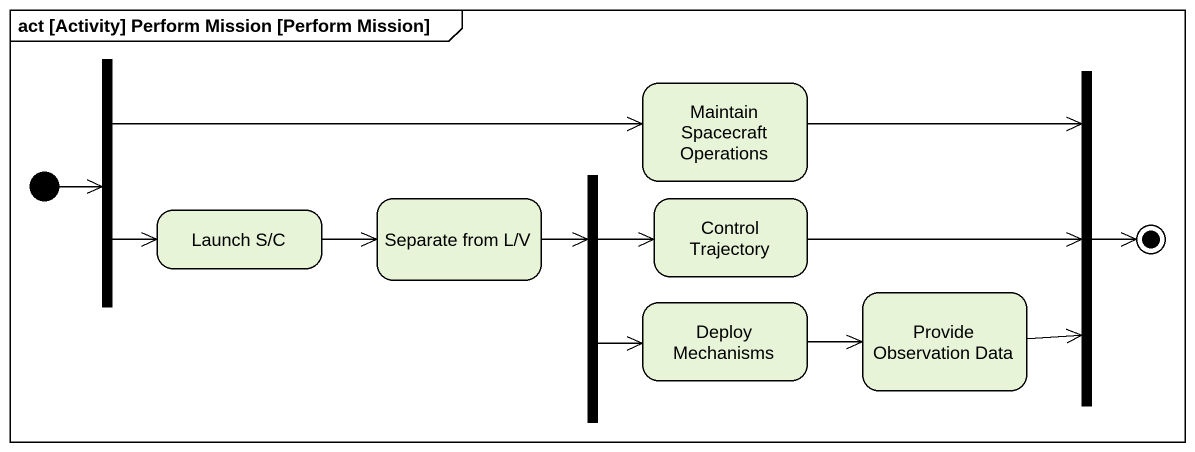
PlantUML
@startuml
mainframe act [Activity] Perform Mission [Perform Mission]
hide empty description
state fork1 <<fork>>
state "Maintain Spacecraft Operations" as Maintain_Spacecraft
state fork2 <<join>>
state fork3 <<fork>>
state "Launch S/C" as Launch_S_C
state "Separate from L/V" as Separate_from_L_V
state "Control Trajectory" as Control_Trajectory
state "Deploy Mechanisms" as Deploy_Mechanisms
state "Provide Observation Data" as Provide_Observation_Data
[*] -right-> fork1
fork1 -right-> Maintain_Spacecraft
fork1 -right-> Launch_S_C
Maintain_Spacecraft -right-> fork2
fork3 -right-> Control_Trajectory
fork3 -right-> Deploy_Mechanisms
Launch_S_C -right-> Separate_from_L_V
Separate_from_L_V -right-> fork3
Control_Trajectory -right-> fork2
Deploy_Mechanisms -right-> Provide_Observation_Data
Provide_Observation_Data -up-> fork2
fork2 -right-> [*]
@enduml
